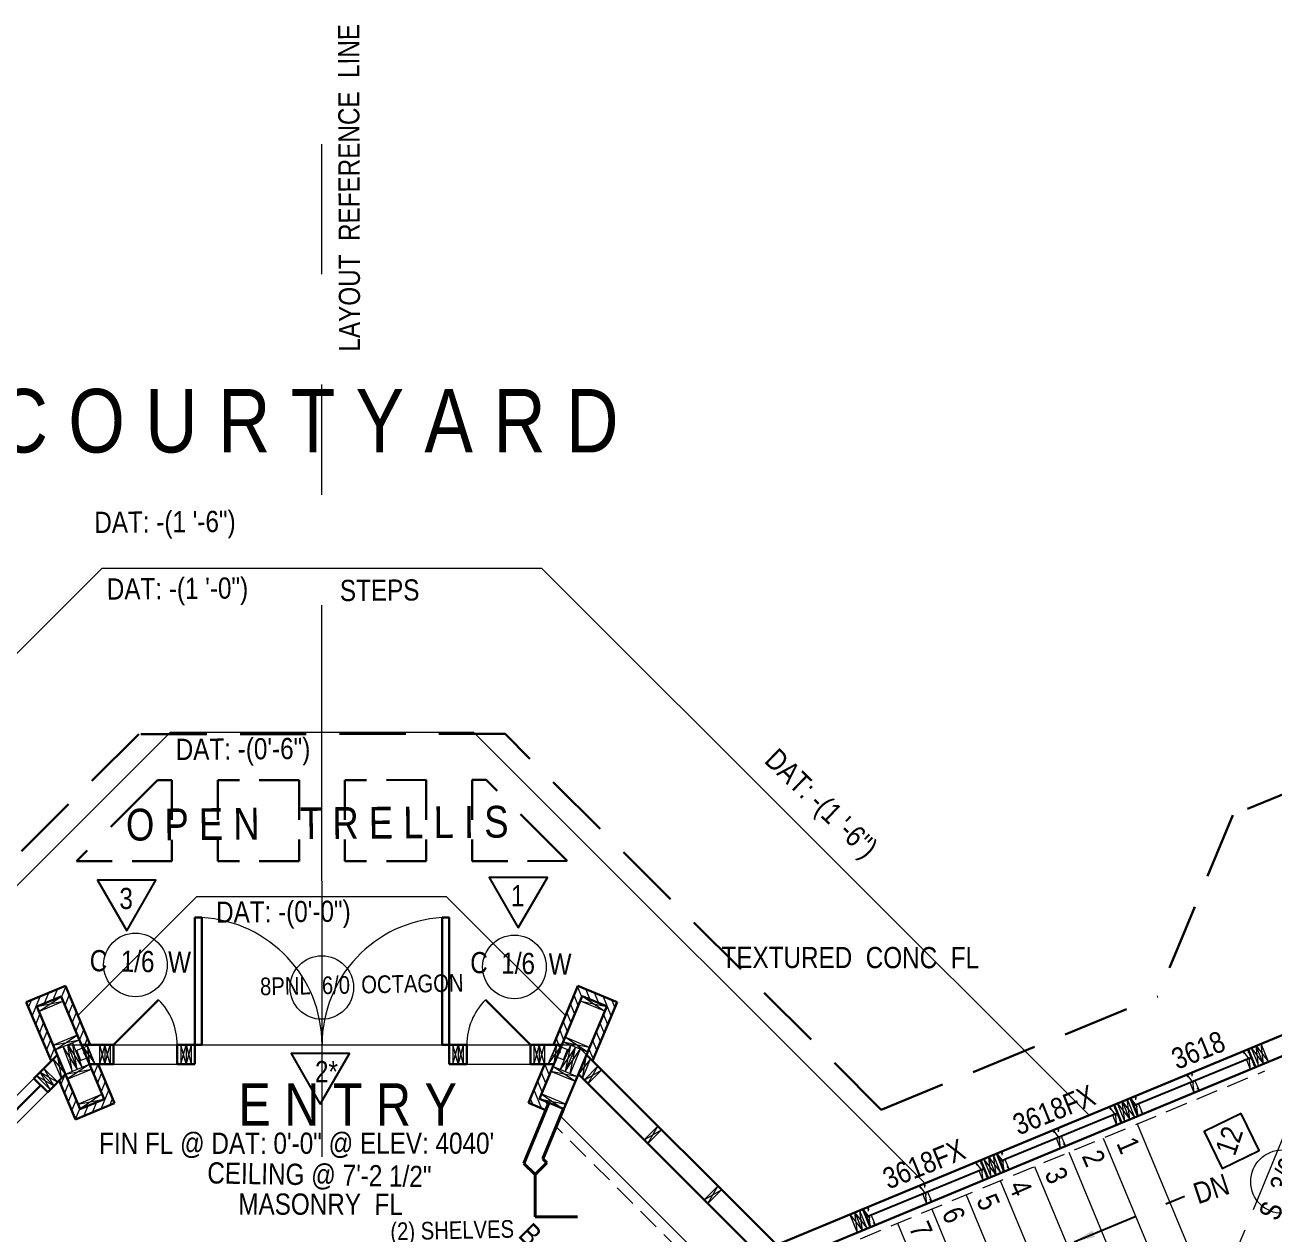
# Model space of a CAD drawing. Header units: inches. Extents: x 2775 to 35798, y 1675 to 10350.
# Drawn here: x 13284.4 to 13638, y 3896.1 to 4238.5 of the extents above; entities that cross this region are included whole.
import ezdxf

# ---------------------------------------------------------------- set-up
doc = ezdxf.new("R2010")
doc.units = ezdxf.units.IN
doc.header["$LTSCALE"] = 0.5
doc.header["$MEASUREMENT"] = 0
doc.linetypes.add('CENTER', pattern=[2, 1.25, -0.25, 0.25, -0.25])
doc.linetypes.add('HIDDEN', pattern=[0.375, 0.25, -0.125])
for name, color, linetype, lineweight in [('APPLIANCES', 7, 'CONTINUOUS', 9), ('BUILT-INS', 6, 'CONTINUOUS', 9), ('CONCRETE', 7, 'CONTINUOUS', 20), ('DOORS', 7, 'CONTINUOUS', 30), ('FOUNDATION', 7, 'CONTINUOUS', 30), ('GRID', 1, 'CENTER', 20), ('INT WALLS', 7, 'CONTINUOUS', 40), ('LAYOUT', 6, 'CONTINUOUS', 9), ('MASONRY', 16, 'HIDDEN', 30), ('MILLWORK', 7, 'CONTINUOUS', 20), ('ROOFLINE', 7, 'HIDDEN', 30), ('STAIRS', 7, 'CONTINUOUS', 20), ('WALL FRAMING', 7, 'CONTINUOUS', 30), ('WALLS', 7, 'CONTINUOUS', 30), ('WINDOWS', 5, 'CONTINUOUS', 30)]:
    doc.layers.add(name, color=color, linetype=linetype, lineweight=lineweight)
for name, color, linetype in [('C-BLDG', 84, 'CONTINUOUS'), ('STEEL', 5, 'CONTINUOUS'), ('TEXT', 7, 'CONTINUOUS')]:
    doc.layers.add(name, color=color, linetype=linetype)
doc.styles.add('ARCHENT', font='technical.ttf', dxfattribs={"height": 6})
doc.styles.add('ARCHENTLTD', font='technical.ttf', dxfattribs={"height": 6})
doc.dimstyles.new('ARCHENTLTD', dxfattribs={"dimtxt": 12, "dimasz": 6, "dimexe": 9, "dimexo": 3, "dimgap": 1, "dimtad": 0, "dimdec": 4, "dimzin": 1, "dimdsep": 46, "dimlunit": 4, "dimtxsty": 'ARCHENT', "dimcen": 6, "dimaunit": 1, "dimadec": 5, "dimazin": 0, "dimtfac": 1, "dimtdec": 4, "dimtofl": 0, "dimtmove": 0, "dimatfit": 3, "dimfxl": 1, "dimfrac": 2, "dimtolj": 1, "dimtzin": 0, "dimarcsym": 0})
pattern_1 = [(247.555994, (-3.6255, 7419.5668), (-1.73297453, 0.71583818), [])]

msp = doc.modelspace()

# ---------------------------------------------------------------- hatches: boundary and pattern name
at = {"layer": 'MASONRY', "lineweight": 9, "ltscale": 75}
h = msp.add_hatch(dxfattribs=at)
h.set_pattern_fill('ANSI31', color=256, scale=15, angle=67.5, style=0)
h.set_pattern_definition(pattern_1)
h.paths.add_polyline_path([(13293.52837, 3946.79894), (13291.81164, 3945.08053), (13284.79013, 3961.70792), (13295.86512, 3966.33017), (13302.82, 3949.66614), (13300.3824, 3949.66495), (13294.65532, 3963.38715), (13287.74187, 3960.50175)])
h = msp.add_hatch(dxfattribs=at)
h.set_pattern_fill('ANSI31', color=256, scale=15, angle=67.5, style=0)
h.set_pattern_definition([(292.54454, (26734.3495, 7442.9466), (1.73171582, 0.71887782), [])])
h.paths.add_polyline_path([(13443.30955, 3946.85236), (13445.02929, 3945.13696), (13452.02161, 3961.77665), (13440.93853, 3966.37946), (13434.01289, 3949.70326), (13436.4505, 3949.70634), (13442.1535, 3963.43857), (13449.07199, 3960.56531)])
h = msp.add_hatch(dxfattribs=at)
h.set_pattern_fill('ANSI31', color=256, scale=15, angle=67.5, style=0)
h.set_pattern_definition(pattern_1)
h.paths.add_polyline_path([(13299.93752, 3931.45175), (13303.35228, 3932.87693), (13304.21433, 3930.79862), (13298.7364, 3928.51235), (13294.07106, 3939.56018), (13295.78779, 3941.27859)])
h.paths.add_polyline_path([(13309.73321, 3933.10197), (13304.21433, 3930.79862), (13303.35228, 3932.87693), (13306.79019, 3934.31178), (13302.67741, 3944.16607), (13305.11501, 3944.16726)])
at = {"layer": 'WALL FRAMING', "lineweight": 9, "ltscale": 150}
for points in [[(13301.71819, 3947.34059, 1), (13301.09319, 3947.34059, 1)], [(13435.92374, 3947.60271, 1), (13435.29874, 3947.60271, 1)]]:
    msp.add_hatch(color=256, dxfattribs=at).paths.add_polyline_path(points)

# ---------------------------------------------------------------- linework, layer by layer
at = {"layer": 'APPLIANCES', "linetype": 'Continuous', "lineweight": 30, "ltscale": 40}
for p, q in [((13334.5079, 3985.69941), (13332.5079, 3985.69962)), ((13402.5079, 3985.69219), (13404.5079, 3985.6909)), ((13332.50413, 3949.69962), (13334.50413, 3949.69941)), ((13402.50413, 3949.6923), (13404.50413, 3949.69209))]:
    msp.add_line(p, q, dxfattribs=at)
at = {"layer": 'C-BLDG', "color": 7, "linetype": 'Continuous', "lineweight": 20, "ltscale": 25}
for centre, start, end in [((13309.50413, 3949.70203), 359.9940063, 44.9940063), ((13427.50413, 3949.68968), 134.9940063, 179.9940063)]:
    msp.add_arc(centre, 18, start, end, dxfattribs=at)
at = {"layer": 'CONCRETE', "ltscale": 75}
for p, q in [((13306.26888, 4084.70236), (13110.4305, 3888.91532)), ((13585.69865, 3929.7243), (13430.59714, 4084.68936)), ((13325.61958, 4038.20034), (13157.04666, 3869.67162)), ((13539.21819, 3910.43186), (13411.34618, 4038.19137)), ((13333.05281, 3991.69956), (13299.34256, 3957.99815)), ((13437.28834, 3958.11918), (13403.68578, 3991.69217))]:
    msp.add_line(p, q, dxfattribs=at)
at = {"layer": 'DOORS', "lineweight": 20, "ltscale": 75}
for p, q in [((13306.26888, 4084.70236), (13430.59714, 4084.68936)), ((13325.61958, 4038.20034), (13411.34618, 4038.19137)), ((13333.05281, 3991.69956), (13403.68578, 3991.69217)), ((13332.50413, 3949.69962), (13404.50413, 3949.69209))]:
    msp.add_line(p, q, dxfattribs=at)
at = {"layer": 'DOORS', "ltscale": 50}
for p, q in [((13332.50413, 3949.69962), (13332.5079, 3985.69962)), ((13334.50413, 3949.69941), (13334.5079, 3985.69941)), ((13402.5079, 3985.69219), (13402.50413, 3949.6923)), ((13404.5079, 3985.69198), (13404.50413, 3949.69209))]:
    msp.add_line(p, q, dxfattribs=at)
at = {"layer": 'DOORS', "color": 7, "linetype": 'Continuous', "lineweight": 25, "ltscale": 25, "flags": 128}
msp.add_lwpolyline([(13628.72768, 3930.22647), (13618.24376, 3925.10452), (13623.36571, 3914.6206), (13633.84963, 3919.74255)], close=True, dxfattribs=at)
at = {"layer": 'DOORS', "color": 7, "linetype": 'Continuous', "lineweight": 20, "ltscale": 7.5}
for centre in [(13422.97169, 3971.72733), (13640.41261, 3910.90695)]:
    msp.add_circle(centre, 9, dxfattribs=at)
at = {"layer": 'DOORS', "lineweight": 9, "ltscale": 75}
for centre, radius, start, end in [((13332.39937, 3949.65626), 36.10477, 0.0511493, 86.6520072), ((13404.61093, 3949.64786), 36.10563, 93.3391802, 179.9355199)]:
    msp.add_arc(centre, radius, start, end, dxfattribs=at)
at = {"layer": 'FOUNDATION', "color": 4, "ltscale": 50}
for p, q in [((13300.36653, 3949.70298), (13309.50413, 3949.70203)), ((13327.50413, 3949.70014), (13332.50413, 3949.69962)), ((13404.50413, 3949.69209), (13409.50413, 3949.69157)), ((13427.50413, 3949.68968), (13436.44319, 3949.68875)), ((13293.53527, 3946.73538), (13286.95697, 3940.15883))]:
    msp.add_line(p, q, dxfattribs=at)
at = {"layer": 'FOUNDATION', "color": 4, "ltscale": 75}
msp.add_line((13497.23637, 3893.00808), (13443.36704, 3946.82784), dxfattribs=at)
at = {"layer": 'FOUNDATION', "linetype": 'HIDDEN', "lineweight": 20, "ltscale": 50}
msp.add_line((13494.95218, 3883.97935), (13635.45314, 3942.29434), dxfattribs=at)
at = {"layer": 'GRID', "ltscale": 50}
for p, q in [((13663.13356, 3978.02306), (13626.44744, 3889.29817)), ((13199.08748, 3852.31667), (13296.50316, 3949.70235)), ((13296.5042, 3949.70339), (13440.50421, 3949.68832)), ((13501.44662, 3888.80149), (13652.09586, 3951.32853))]:
    msp.add_line(p, q, dxfattribs=at)
at = {"layer": 'GRID', "linetype": 'Continuous', "ltscale": 50}
msp.add_line((13537.78717, 3852.49067), (13440.50421, 3949.68832), dxfattribs=at)
at = {"layer": 'INT WALLS', "linetype": 'Continuous', "lineweight": 20, "ltscale": 150}
for p, q in [((13442.71361, 3939.68934), (13446.60027, 3943.58086)), ((13443.77494, 3938.62934), (13447.66159, 3942.52086)), ((13459.69994, 3922.73455), (13463.58659, 3926.62607)), ((13460.76126, 3921.67456), (13464.64792, 3925.56607)), ((13476.68626, 3905.77977), (13480.57292, 3909.67128)), ((13477.74758, 3904.71977), (13481.63424, 3908.61129))]:
    msp.add_line(p, q, dxfattribs=at)
at = {"layer": 'INT WALLS', "lineweight": 9, "ltscale": 150}
for p, q in [((13443.77494, 3938.62934), (13446.60027, 3943.58086)), ((13442.71361, 3939.68934), (13447.66159, 3942.52086)), ((13459.69994, 3922.73455), (13464.64792, 3925.56607)), ((13460.76126, 3921.67456), (13463.58659, 3926.62607))]:
    msp.add_line(p, q, dxfattribs=at)
at = {"layer": 'INT WALLS', "ltscale": 150}
for p, q in [((13432.73661, 3933.2156), (13425.62647, 3916.09514)), ((13436.89246, 3931.48967), (13431.04123, 3917.40052))]:
    msp.add_line(p, q, dxfattribs=at)
at = {"layer": 'INT WALLS', "ltscale": 50}
for p, q in [((13428.81599, 3912.91), (13425.62656, 3916.09535)), ((13432.1726, 3916.2709), (13431.04132, 3917.40073)), ((13428.81598, 3912.9244), (13428.82364, 3900.92441)), ((13428.82364, 3900.92441), (13440.80923, 3900.93206))]:
    msp.add_line(p, q, dxfattribs=at)
at = {"layer": 'INT WALLS', "linetype": 'Continuous', "ltscale": 150}
msp.add_line((13428.81599, 3912.91), (13432.1726, 3916.2709), dxfattribs=at)
at = {"layer": 'LAYOUT', "color": 6, "linetype": 'CENTER', "lineweight": 5, "ltscale": 250}
msp.add_line((13368.60734, 2917.96594), (13368.47871, 4204.72337), dxfattribs=at)
at = {"layer": 'MASONRY', "linetype": 'Continuous', "lineweight": 30, "ltscale": 1.5}
for p, q in [((13284.79013, 3961.70792), (13295.86512, 3966.33017)), ((13295.86512, 3966.33017), (13302.82, 3949.66614)), ((13440.93853, 3966.37946), (13434.01289, 3949.70326)), ((13452.02161, 3961.77665), (13440.93853, 3966.37946)), ((13291.81164, 3945.08053), (13284.79003, 3961.70817)), ((13445.02929, 3945.13696), (13452.02172, 3961.77691)), ((13298.73629, 3928.51261), (13294.07106, 3939.56018)), ((13298.7364, 3928.51235), (13309.73321, 3933.10197)), ((13431.88029, 3931.15367), (13426.94138, 3933.2048))]:
    msp.add_line(p, q, dxfattribs=at)
at = {"layer": 'MASONRY', "linetype": 'Continuous', "ltscale": 1.5}
for p, q in [((13305.11501, 3944.16726), (13309.73321, 3933.10197)), ((13431.54016, 3944.27818), (13426.94138, 3933.2048))]:
    msp.add_line(p, q, dxfattribs=at)
at = {"layer": 'MASONRY', "lineweight": 9, "ltscale": 75}
for p, q in [((13431.53134, 3944.25693), (13432.74924, 3941.32311)), ((13433.5516, 3944.28072), (13433.76453, 3943.76781)), ((13429.50077, 3939.36753), (13430.71867, 3936.43371)), ((13430.51605, 3941.81223), (13431.73396, 3938.87841)), ((13428.48548, 3936.92283), (13430.67211, 3931.65543)), ((13427.4702, 3934.47814), (13428.21906, 3932.67418)), ((13431.9031, 3933.58052), (13432.39552, 3932.39431))]:
    msp.add_line(p, q, dxfattribs=at)
at = {"layer": 'MILLWORK', "ltscale": 75}
msp.add_line((13479.36548, 3886.12322), (13436.03224, 3929.41833), dxfattribs=at)
at = {"layer": 'MILLWORK', "linetype": 'HIDDEN', "ltscale": 50}
msp.add_line((13476.36761, 3884.87768), (13434.78752, 3926.42118), dxfattribs=at)
at = {"layer": 'ROOFLINE', "linetype": 'HIDDEN', "ltscale": 150}
for p, q in [((13751.75066, 4066.75798), (13626.37341, 4014.73867)), ((13316.59732, 4037.66462), (13187.80306, 3908.90412)), ((13420.31169, 4037.7153), (13316.59732, 4037.66462)), ((13526.83391, 3931.29416), (13420.31169, 4037.72267)), ((13526.82953, 3931.29237), (13420.31288, 4037.7153)), ((13321.9437, 4024.62723), (13298.96645, 4001.65601)), ((13437.9419, 4001.72391), (13414.97291, 4024.67269)), ((13626.37341, 4014.73867), (13605.13411, 3963.37171)), ((13526.82953, 3931.29237), (13605.13411, 3963.37171))]:
    msp.add_line(p, q, dxfattribs=at)
at = {"layer": 'ROOFLINE', "ltscale": 90}
for p, q in [((13325.9948, 4024.62921), (13321.9437, 4024.62723)), ((13325.9948, 4024.62921), (13326.00601, 4001.66922)), ((13361.99791, 4024.64681), (13338.9948, 4024.63557)), ((13338.9948, 4024.63557), (13339.00602, 4001.67557)), ((13361.99791, 4024.64681), (13362.0002, 4001.68681)), ((13397.99479, 4024.6644), (13374.9979, 4024.65316)), ((13374.9979, 4024.65316), (13375.0002, 4001.69316)), ((13397.99479, 4024.6644), (13398.00601, 4001.7044)), ((13414.97291, 4024.67269), (13410.99479, 4024.67075)), ((13410.99479, 4024.67075), (13411.00601, 4001.71075)), ((13326.00601, 4001.66922), (13298.96645, 4001.65601)), ((13362.0002, 4001.68681), (13339.00602, 4001.67557)), ((13398.00601, 4001.7044), (13375.0002, 4001.69316)), ((13437.9419, 4001.72391), (13411.00601, 4001.71075))]:
    msp.add_line(p, q, dxfattribs=at)
at = {"layer": 'STAIRS', "ltscale": 50}
for p, q in [((13599.31001, 3927.29312), (13616.75121, 3885.27375)), ((13589.61222, 3923.26804), (13607.05399, 3881.2448)), ((13579.91436, 3919.24294), (13597.35758, 3877.21619)), ((13570.21649, 3915.21784), (13587.66117, 3873.18758)), ((13560.51863, 3911.19273), (13577.96477, 3869.15897)), ((13550.82077, 3907.16763), (13568.26836, 3865.13036)), ((13541.1229, 3903.14253), (13558.57195, 3861.10176)), ((13531.42504, 3899.11743), (13548.87554, 3857.07315))]:
    msp.add_line(p, q, dxfattribs=at)
at = {"layer": 'STEEL', "linetype": 'Continuous', "lineweight": 9, "ltscale": 40}
msp.add_line((13558.62703, 3912.53424), (13559.99421, 3913.10169), dxfattribs=at)
at = {"layer": 'WALL FRAMING', "lineweight": 9, "ltscale": 150}
for p, q in [((13287.74187, 3960.50175), (13295.23306, 3962.00287)), ((13288.32541, 3959.1199), (13294.65532, 3963.38715)), ((13441.62968, 3962.03072), (13449.12349, 3960.54275)), ((13442.20499, 3963.416), (13448.54818, 3959.15746)), ((13292.3482, 3949.59364), (13299.83939, 3951.09476)), ((13292.93174, 3948.21179), (13299.26165, 3952.47903)), ((13297.81552, 3942.16647), (13296.50316, 3949.70235)), ((13296.50316, 3949.70235), (13300.61273, 3943.25074)), ((13299.21413, 3942.7086), (13297.90176, 3950.24449)), ((13300.36653, 3949.70298), (13304.30465, 3944.20257)), ((13302.06263, 3949.70281), (13302.64046, 3944.13862)), ((13307.00413, 3949.70229), (13305.50356, 3944.20245)), ((13305.50413, 3949.70245), (13307.00356, 3944.20229)), ((13307.00356, 3944.20229), (13308.50413, 3949.70213)), ((13308.50356, 3944.20213), (13307.00413, 3949.70229)), ((13328.50356, 3944.20004), (13330.00413, 3949.69988)), ((13330.00356, 3944.19988), (13328.50413, 3949.70004)), ((13331.50413, 3949.69973), (13330.00356, 3944.19988)), ((13330.00413, 3949.69988), (13331.50356, 3944.19973)), ((13405.50356, 3944.19198), (13407.00413, 3949.69183)), ((13407.00356, 3944.19183), (13405.50413, 3949.69198)), ((13408.50413, 3949.69167), (13407.00356, 3944.19183)), ((13407.00413, 3949.69183), (13408.50356, 3944.19167)), ((13430.00413, 3949.68942), (13428.50356, 3944.18958)), ((13428.50413, 3949.68958), (13430.00356, 3944.18942)), ((13430.00356, 3944.18942), (13431.50413, 3949.68926)), ((13432.5078, 3944.18916), (13436.44319, 3949.68875)), ((13434.88178, 3949.68891), (13434.15914, 3944.18899)), ((13444.25842, 3948.94137), (13436.75555, 3950.43311)), ((13443.67721, 3947.55825), (13437.33086, 3951.81839)), ((13635.04632, 3944.2621), (13634.32494, 3949.921)), ((13293.54929, 3946.74939), (13294.71368, 3940.13621)), ((13295.10456, 3949.16021), (13299.21413, 3942.7086)), ((13302.09647, 3949.28862), (13298.77846, 3947.99063)), ((13300.19099, 3945.1876), (13299.05252, 3948.09784)), ((13303.27618, 3946.39451), (13299.95817, 3945.09652)), ((13303.27618, 3946.39451), (13302.09647, 3949.28862)), ((13433.74446, 3946.64933), (13434.91285, 3949.54803)), ((13433.74446, 3946.64933), (13437.06751, 3945.36431)), ((13434.91285, 3949.54803), (13438.2359, 3948.26301)), ((13440.21643, 3948.9958), (13435.95471, 3942.64456)), ((13436.83434, 3945.45448), (13437.96143, 3948.36915)), ((13438.83113, 3949.57108), (13437.34, 3942.06925)), ((13437.34, 3942.06925), (13441.60173, 3948.42052)), ((13438.7253, 3941.49397), (13440.21643, 3948.9958)), ((13442.25203, 3940.14237), (13443.37046, 3946.81185)), ((13631.55349, 3948.7725), (13635.04632, 3944.2621)), ((13633.66059, 3943.68784), (13632.93921, 3949.34675)), ((13632.93921, 3949.34675), (13636.43204, 3944.83635)), ((13289.78579, 3942.98686), (13292.61353, 3938.03672)), ((13292.40436, 3945.60482), (13295.84878, 3941.30405)), ((13295.84878, 3941.30405), (13303.2182, 3942.75434)), ((13302.64046, 3944.13862), (13296.36553, 3939.89432)), ((13440.22257, 3939.24762), (13433.87622, 3943.50776)), ((13444.47261, 3945.70584), (13441.0864, 3941.31209)), ((13292.61353, 3938.03672), (13287.66418, 3940.86584)), ((13291.55272, 3936.97621), (13288.72499, 3941.92635)), ((13288.72499, 3941.92635), (13293.67434, 3939.09723)), ((13440.80378, 3940.63074), (13433.30091, 3942.12247)), ((13306.21245, 3935.69605), (13299.93752, 3931.45175)), ((13430.58712, 3935.75261), (13436.89442, 3931.44109)), ((13299.35978, 3932.83603), (13306.79019, 3934.31178)), ((13430.00022, 3934.37219), (13437.48131, 3932.82151)), ((13593.67426, 3933.08157), (13597.16709, 3928.57116)), ((13595.78136, 3927.99691), (13595.05998, 3933.65582)), ((13595.0629, 3933.64874), (13598.55573, 3929.13833)), ((13597.17, 3928.56408), (13596.44862, 3934.22299)), ((13557.20955, 3917.89596), (13560.70238, 3913.38556)), ((13559.31666, 3912.81131), (13558.59528, 3918.47022)), ((13555.867, 3917.21596), (13559.35983, 3912.70555)), ((13557.9741, 3912.1313), (13557.25272, 3917.79021)), ((13517.9776, 3901.54993), (13521.47043, 3897.03952)), ((13520.0847, 3896.46527), (13519.36332, 3902.12418)), ((13519.36623, 3902.1171), (13522.85907, 3897.60669)), ((13521.47334, 3897.03244), (13520.75196, 3902.69135))]:
    msp.add_line(p, q, dxfattribs=at)
at = {"layer": 'WALL FRAMING', "lineweight": 20, "ltscale": 1.5}
for p, q in [((13288.31961, 3959.11748), (13295.23306, 3962.00287)), ((13448.54818, 3959.15746), (13441.62968, 3962.03072)), ((13292.34241, 3949.59122), (13299.25585, 3952.47661)), ((13292.92594, 3948.20937), (13299.83939, 3951.09476)), ((13443.67731, 3947.5585), (13436.75555, 3950.43311)), ((13444.25842, 3948.94137), (13437.33086, 3951.81839)), ((13294.71368, 3940.13621), (13292.40436, 3945.60482)), ((13295.84878, 3941.30405), (13302.64046, 3944.13862)), ((13296.37084, 3939.89791), (13303.2235, 3942.75793)), ((13440.80378, 3940.63074), (13433.87622, 3943.50776)), ((13440.22267, 3939.24786), (13433.30091, 3942.12247)), ((13299.35978, 3932.83603), (13306.21245, 3935.69605)), ((13437.48131, 3932.82151), (13430.58712, 3935.75261))]:
    msp.add_line(p, q, dxfattribs=at)
at = {"layer": 'WALL FRAMING', "lineweight": 20, "ltscale": 150}
for p, q in [((13296.50316, 3949.70235), (13299.21413, 3942.7086)), ((13297.90176, 3950.24449), (13300.61273, 3943.25074)), ((13304.30465, 3944.20257), (13302.06263, 3949.70281)), ((13431.50324, 3944.18926), (13430.00413, 3949.68942)), ((13432.5078, 3944.18916), (13434.88178, 3949.68891)), ((13295.10456, 3949.16021), (13297.81552, 3942.16647)), ((13438.83113, 3949.57108), (13435.9547, 3942.64453)), ((13440.21643, 3948.9958), (13437.34, 3942.06925)), ((13441.60173, 3948.42052), (13438.7253, 3941.49397)), ((13442.25203, 3940.14237), (13444.47261, 3945.70584))]:
    msp.add_line(p, q, dxfattribs=at)
at = {"layer": 'WALL FRAMING', "lineweight": 20, "ltscale": 75}
for p, q in [((13305.50413, 3949.70245), (13305.50356, 3944.20245)), ((13307.00413, 3949.70229), (13307.00356, 3944.20229)), ((13308.50413, 3949.70213), (13308.50356, 3944.20213)), ((13328.50413, 3949.70004), (13328.50356, 3944.20004)), ((13330.00413, 3949.69988), (13330.00356, 3944.19988)), ((13331.50413, 3949.69973), (13331.50356, 3944.19973)), ((13405.50413, 3949.69198), (13405.50356, 3944.19198)), ((13407.00413, 3949.69183), (13407.00356, 3944.19183)), ((13408.50413, 3949.69167), (13408.50356, 3944.19167)), ((13428.50413, 3949.68958), (13428.50356, 3944.18958)), ((13430.00413, 3949.68942), (13430.00356, 3944.18942)), ((13431.50413, 3949.68926), (13431.50356, 3944.18926)), ((13636.44404, 3944.80741), (13634.36438, 3949.89917)), ((13633.66967, 3943.66599), (13631.59002, 3948.75775)), ((13635.05831, 3944.23316), (13632.97866, 3949.32492)), ((13289.78579, 3942.98686), (13293.67434, 3939.09723)), ((13287.66418, 3940.86584), (13291.55272, 3936.97621)), ((13288.72499, 3941.92635), (13292.61353, 3938.03672)), ((13595.80112, 3927.9489), (13593.71079, 3933.06681)), ((13597.17908, 3928.54222), (13595.09943, 3933.63398)), ((13598.56772, 3929.10939), (13596.48807, 3934.20115)), ((13559.32573, 3912.78945), (13557.22574, 3917.93102)), ((13560.71437, 3913.35662), (13558.61438, 3918.49819)), ((13557.98318, 3912.10945), (13555.88318, 3917.25101)), ((13520.10446, 3896.41726), (13518.01413, 3901.53518)), ((13521.48242, 3897.01059), (13519.40277, 3902.10235)), ((13522.87106, 3897.57776), (13520.7914, 3902.66951))]:
    msp.add_line(p, q, dxfattribs=at)
at = {"layer": 'WALL FRAMING', "linetype": 'HIDDEN', "lineweight": 9, "ltscale": 25}
for p, q in [((13629.27853, 3947.80538), (13632.77136, 3943.29498)), ((13631.38564, 3942.72073), (13630.66426, 3948.37963)), ((13613.33211, 3941.21703), (13616.82494, 3936.70663)), ((13615.43922, 3936.13238), (13614.71784, 3941.79129)), ((13593.53767, 3926.87851), (13592.81629, 3932.53742)), ((13597.39764, 3934.54421), (13600.89047, 3930.0338)), ((13599.50474, 3929.45955), (13598.78336, 3935.11846)), ((13591.43056, 3931.96317), (13594.9234, 3927.45277)), ((13575.47467, 3925.44622), (13578.9675, 3920.93581)), ((13577.58177, 3920.36156), (13576.86039, 3926.02047)), ((13559.54014, 3918.8763), (13563.03297, 3914.36589)), ((13561.64724, 3913.79164), (13560.92586, 3919.45055)), ((13553.58187, 3916.27374), (13557.0747, 3911.76334)), ((13555.68898, 3911.18909), (13554.9676, 3916.848)), ((13537.63545, 3909.6854), (13541.12828, 3905.17499)), ((13539.74256, 3904.60074), (13539.02118, 3910.25965)), ((13521.70098, 3903.01257), (13525.19381, 3898.50217)), ((13523.80808, 3897.92792), (13523.0867, 3903.58682))]:
    msp.add_line(p, q, dxfattribs=at)
at = {"layer": 'WALL FRAMING', "linetype": 'HIDDEN', "lineweight": 20, "ltscale": 25}
for p, q in [((13631.39472, 3942.69887), (13629.29472, 3947.84044)), ((13615.4483, 3936.11052), (13613.3483, 3941.25209)), ((13616.79085, 3936.79052), (13614.69085, 3941.93209)), ((13593.54675, 3926.85666), (13591.44675, 3931.99823)), ((13600.85638, 3930.1177), (13598.75638, 3935.25927)), ((13577.59085, 3920.33971), (13575.49085, 3925.48127)), ((13578.93341, 3921.01971), (13576.83341, 3926.16128)), ((13562.99887, 3914.44979), (13560.89888, 3919.59136)), ((13555.69805, 3911.16723), (13553.59806, 3916.3088)), ((13539.75163, 3904.57888), (13537.65164, 3909.72045)), ((13541.09419, 3905.25889), (13538.99419, 3910.40045)), ((13525.15972, 3898.58606), (13523.05972, 3903.72763))]:
    msp.add_line(p, q, dxfattribs=at)
at = {"layer": 'WALL FRAMING', "linetype": 'Continuous', "lineweight": 9, "ltscale": 25}
for p, q in [((13476.68626, 3905.77977), (13481.63424, 3908.61129)), ((13477.74758, 3904.71977), (13480.57292, 3909.67128))]:
    msp.add_line(p, q, dxfattribs=at)
at = {"layer": 'WALL FRAMING', "lineweight": 9, "ltscale": 150}
for centre in [(13301.40569, 3947.34059), (13435.61124, 3947.60271)]:
    msp.add_circle(centre, 0.3125, dxfattribs=at)
at = {"layer": 'WALL FRAMING', "color": 9, "linetype": 'Continuous', "lineweight": 5, "ltscale": 150}
for centre in [(13301.40569, 3947.34059), (13435.61124, 3947.60271)]:
    msp.add_circle(centre, 0.3125, dxfattribs=at)
at = {"layer": 'WALLS', "color": 7, "ltscale": 1.5}
for p, q in [((13287.74187, 3960.50175), (13294.65532, 3963.38715)), ((13299.99851, 3931.4772), (13287.74187, 3960.50175)), ((13294.65532, 3963.38715), (13306.79019, 3934.31178)), ((13442.15352, 3963.43863), (13430.06968, 3934.34201)), ((13436.92404, 3931.49538), (13449.12974, 3960.54139)), ((13449.07202, 3960.56537), (13442.15352, 3963.43863)), ((13299.93752, 3931.45175), (13306.79019, 3934.31178)), ((13436.86633, 3931.51936), (13430.06968, 3934.34201))]:
    msp.add_line(p, q, dxfattribs=at)
at = {"layer": 'WALLS', "color": 4, "ltscale": 75}
for p, q in [((13497.23551, 3893.0063), (13655.06826, 3958.51722)), ((13309.50413, 3949.70203), (13309.50356, 3944.20203)), ((13327.50413, 3949.70014), (13327.50356, 3944.20014)), ((13332.50413, 3949.69962), (13332.50356, 3944.19962)), ((13404.50413, 3949.69209), (13404.50356, 3944.19209)), ((13409.50413, 3949.69157), (13409.50356, 3944.19157)), ((13427.50413, 3949.68968), (13427.50356, 3944.18968)), ((13495.94901, 3886.51737), (13652.09586, 3951.32853)), ((13632.74391, 3943.28788), (13630.66426, 3948.37963)), ((13286.95697, 3940.15883), (13290.84551, 3936.2692)), ((13495.94901, 3886.51737), (13441.06602, 3941.35208)), ((13594.87536, 3927.57079), (13592.78503, 3932.6887)), ((13599.49348, 3929.48751), (13597.41383, 3934.57927)), ((13561.64013, 3913.73473), (13559.54014, 3918.8763)), ((13557.04725, 3911.75624), (13554.9676, 3916.848)), ((13523.79682, 3897.95587), (13521.71716, 3903.04763))]:
    msp.add_line(p, q, dxfattribs=at)
at = {"layer": 'WALLS', "color": 4, "lineweight": 20, "ltscale": 50}
for p, q in [((13309.50413, 3949.70203), (13327.50413, 3949.70014)), ((13309.50413, 3949.70203), (13327.50413, 3949.70014)), ((13409.50413, 3949.69157), (13427.50413, 3949.68968)), ((13309.50356, 3944.20203), (13327.50356, 3944.20014)), ((13409.50356, 3944.19157), (13427.50356, 3944.18968))]:
    msp.add_line(p, q, dxfattribs=at)
at = {"layer": 'WALLS', "color": 4, "ltscale": 50}
for p, q in [((13302.6621, 3944.20274), (13309.50356, 3944.20203)), ((13327.50356, 3944.20014), (13332.50356, 3944.19962)), ((13404.50356, 3944.19209), (13409.50356, 3944.19157)), ((13427.50356, 3944.18968), (13434.15914, 3944.18899)), ((13295.84878, 3941.30405), (13290.84551, 3936.2692))]:
    msp.add_line(p, q, dxfattribs=at)
at = {"layer": 'WALLS', "color": 4, "lineweight": 20, "ltscale": 75}
for p, q in [((13286.95697, 3940.15883), (13247.35404, 3900.56581)), ((13290.84551, 3936.2692), (13251.24216, 3896.67659))]:
    msp.add_line(p, q, dxfattribs=at)
at = {"layer": 'WINDOWS', "ltscale": 75}
for p, q in [((13309.50413, 3949.70203), (13322.23339, 3962.42862)), ((13414.77754, 3962.41894), (13427.50413, 3949.68968)), ((13249.2977, 3898.6216), (13288.90124, 3938.21402))]:
    msp.add_line(p, q, dxfattribs=at)
at = {"layer": 'WINDOWS', "lineweight": 25, "ltscale": 75}
for p, q in [((13598.07993, 3932.41821), (13631.40727, 3946.03027)), ((13560.22279, 3916.64752), (13593.54952, 3930.25933)), ((13522.38326, 3900.88657), (13555.71061, 3914.49863))]:
    msp.add_line(p, q, dxfattribs=at)
at = {"layer": 'WINDOWS', "linetype": 'Continuous', "lineweight": 25, "ltscale": 25, "flags": 128}
for points in [[(13313.21022, 3981.9542), (13321.47768, 3996.27387), (13304.94276, 3996.27387)], [(13424.04224, 3982.77177), (13432.3097, 3997.09143), (13415.77478, 3997.09143)], [(13368.01281, 3932.89921), (13376.28028, 3947.21888), (13359.74535, 3947.21888)]]:
    msp.add_lwpolyline(points, close=True, dxfattribs=at)
at = {"layer": 'WINDOWS', "color": 7, "linetype": 'Continuous', "lineweight": 20, "ltscale": 7.5}
for centre in [(13315.67734, 3972.29002), (13368.45116, 3965.88154)]:
    msp.add_circle(centre, 9, dxfattribs=at)

# ---------------------------------------------------------------- texts
at = {"layer": 'BUILT-INS', "linetype": 'Continuous', "ltscale": 1.5, "insert": (13422.79726, 3900.05313), "char_height": 5, "attachment_point": 3, "rotation": 1.2389847, "style": 'ARCHENTLTD'}
msp.add_mtext('(2) SHELVES\\PEACH  END\\P{\\H1.999x;  }', dxfattribs=at)
at = {"layer": 'DOORS', "color": 7, "linetype": 'Continuous', "lineweight": 30, "ltscale": 1.5, "char_height": 6, "style": 'ARCHENTLTD'}
for s, insert, attachment_point, rotation in [('LAYOUT  REFERENCE  LINE\\P{\\H1.999x;  }', (13373.30065, 4145.98579), 1, 90.1723929), ('C  1/6  W\\P{\\H1.999x;  }', (13439.16664, 3975.49135), 3, 359.0108333), ('12\\P  ', (13630.02731, 3920.88082), 5, 71.0571315), ('S  3/0  C\\P{\\H1.999x;  }', (13643.17658, 3926.56411, -48432), 3, 68.7746594), ('B  4/0  F\\P\\P{\\H1.999x;  }', (13427.96941, 3899.70323), 1, 314.9961661)]:
    msp.add_mtext(s, dxfattribs=dict(at, insert=insert, attachment_point=attachment_point, rotation=rotation))
at = {"layer": 'ROOFLINE', "lineweight": 20, "ltscale": 150, "char_height": 6, "width": 14.1875, "attachment_point": 1, "style": 'ARCHENTLTD'}
for s, insert, rotation in [('1', (13598.77661, 3924.18058), 293.6090775), ('2', (13588.98143, 3920.53151), 293.6090775), ('3', (13578.44292, 3915.64225), 293.6090775), ('DN', (13614.59447, 3910.15869), 18.4194825), ('5', (13559.13465, 3908.09093), 293.6090775), ('4', (13568.24419, 3912.0799), 293.6090775), ('6', (13549.33948, 3904.44186), 293.6090775), ('7', (13540.03976, 3900.2952), 293.6090775)]:
    msp.add_mtext(s, dxfattribs=dict(at, insert=insert, rotation=rotation))
at = {"layer": 'TEXT', "linetype": 'Continuous', "insert": (13258.84572, 4165.421), "char_height": 18, "width": 271, "attachment_point": 1, "style": 'ARCHENTLTD'}
msp.add_mtext('   \\P   C O U R T Y A R D', dxfattribs=at)
at = {"layer": 'TEXT', "linetype": 'Continuous', "width": 271, "attachment_point": 1, "style": 'ARCHENTLTD'}
for s, insert, char_height, rotation in [('DAT: -(1 \'-6")', (13304.00284, 4100.61351), 6, 0.4625), ('DAT: -(1 \'-0")', (13307.54519, 4081.74784), 6, 0.4625), ('STEPS', (13373.53395, 4081.32755), 6, 0.4625), ('DAT: -(0\'-6")', (13327.05207, 4036.32007), 6, 0.4625), ('DAT: -(1 \'-6")', (13497.58422, 4034.13341), 6, 316.0514479), ('O P E N    T R E L L I S', (13312.9665, 4016.48905), 9, 0.4625), ('DAT: -(0\'-0")', (13338.48229, 3990.22332), 6, 0.4625)]:
    msp.add_mtext(s, dxfattribs=dict(at, insert=insert, char_height=char_height, rotation=rotation))
at = {"layer": 'TEXT', "color": 5, "linetype": 'Continuous', "lineweight": 30, "ltscale": 1.5, "char_height": 6, "attachment_point": 5, "rotation": 0.0191667, "style": 'ARCHENTLTD'}
for s, insert in [('3\\P  ', (13313.05403, 3986.07253)), ('1\\P  ', (13423.88605, 3986.8901)), ('2*\\P  ', (13369.75956, 3937.0752))]:
    msp.add_mtext(s, dxfattribs=dict(at, insert=insert))
at = {"layer": 'TEXT', "color": 7, "linetype": 'Continuous', "lineweight": 30, "ltscale": 1.5, "char_height": 6, "style": 'ARCHENTLTD'}
for s, insert, attachment_point, rotation in [('TEXTURED  CONC  FL\\P{\\H1.999x;  }', (13554.50405, 3977.32398), 3, 359.9058333), ('FIN FL @ DAT: 0\'-0" @ ELEV: 4040\'\\P  ', (13361.3225, 3916.18708), 5, 0.0191667), ('CEILING @ 7\'-2 1/2"\\P{\\H1.999x;  }', (13399.52543, 3915.3212), 3, 359.0108333), ('MASONRY  FL\\P{\\H1.999x;  }', (13391.3868, 3907.49524), 3, 359.9058333)]:
    msp.add_mtext(s, dxfattribs=dict(at, insert=insert, attachment_point=attachment_point, rotation=rotation))
at = {"layer": 'TEXT', "color": 7, "linetype": 'Continuous', "ltscale": 1.5, "insert": (13406.68625, 3938.76585), "char_height": 12, "attachment_point": 3, "rotation": 0.0191667, "style": 'ARCHENTLTD'}
msp.add_mtext('E N T R Y\\P  ', dxfattribs=at)
at = {"layer": 'WINDOWS', "color": 7, "linetype": 'Continuous', "lineweight": 30, "ltscale": 1.5, "style": 'ARCHENTLTD'}
for s, insert, char_height, attachment_point, rotation in [('C  1/6  W\\P{\\H1.999x;  }', (13331.44172, 3976.03509), 6, 3, 359.0108333), ('8PNL  6/0  OCTAGON\\P{\\H1.999x;  }', (13408.84648, 3951.33638), 5, 9, 1.0452778)]:
    msp.add_mtext(s, dxfattribs=dict(at, insert=insert, char_height=char_height, attachment_point=attachment_point, rotation=rotation))
at = {"layer": 'WINDOWS', "color": 7, "linetype": 'Continuous', "lineweight": 30, "char_height": 6, "attachment_point": 3, "rotation": 21.9947469, "style": 'ARCHENTLTD'}
for s, insert in [('3618\\P\\P  ', (13622.51804, 3953.83125)), ('3618FX\\P\\P  ', (13585.73651, 3938.52476)), ('3618FX\\P\\P  ', (13548.92063, 3923.22812))]:
    msp.add_mtext(s, dxfattribs=dict(at, insert=insert))

# ---------------------------------------------------------------- leaders
at = {"layer": 'ROOFLINE', "lineweight": 20, "ltscale": 150}
msp.add_leader([(13581.40224, 3893.85097), (13612.66931, 3906.77173)], dimstyle='ARCHENTLTD', override={"dimgap": 1, "dimtad": 0}, dxfattribs=at)

doc.saveas('drawing.dxf')
